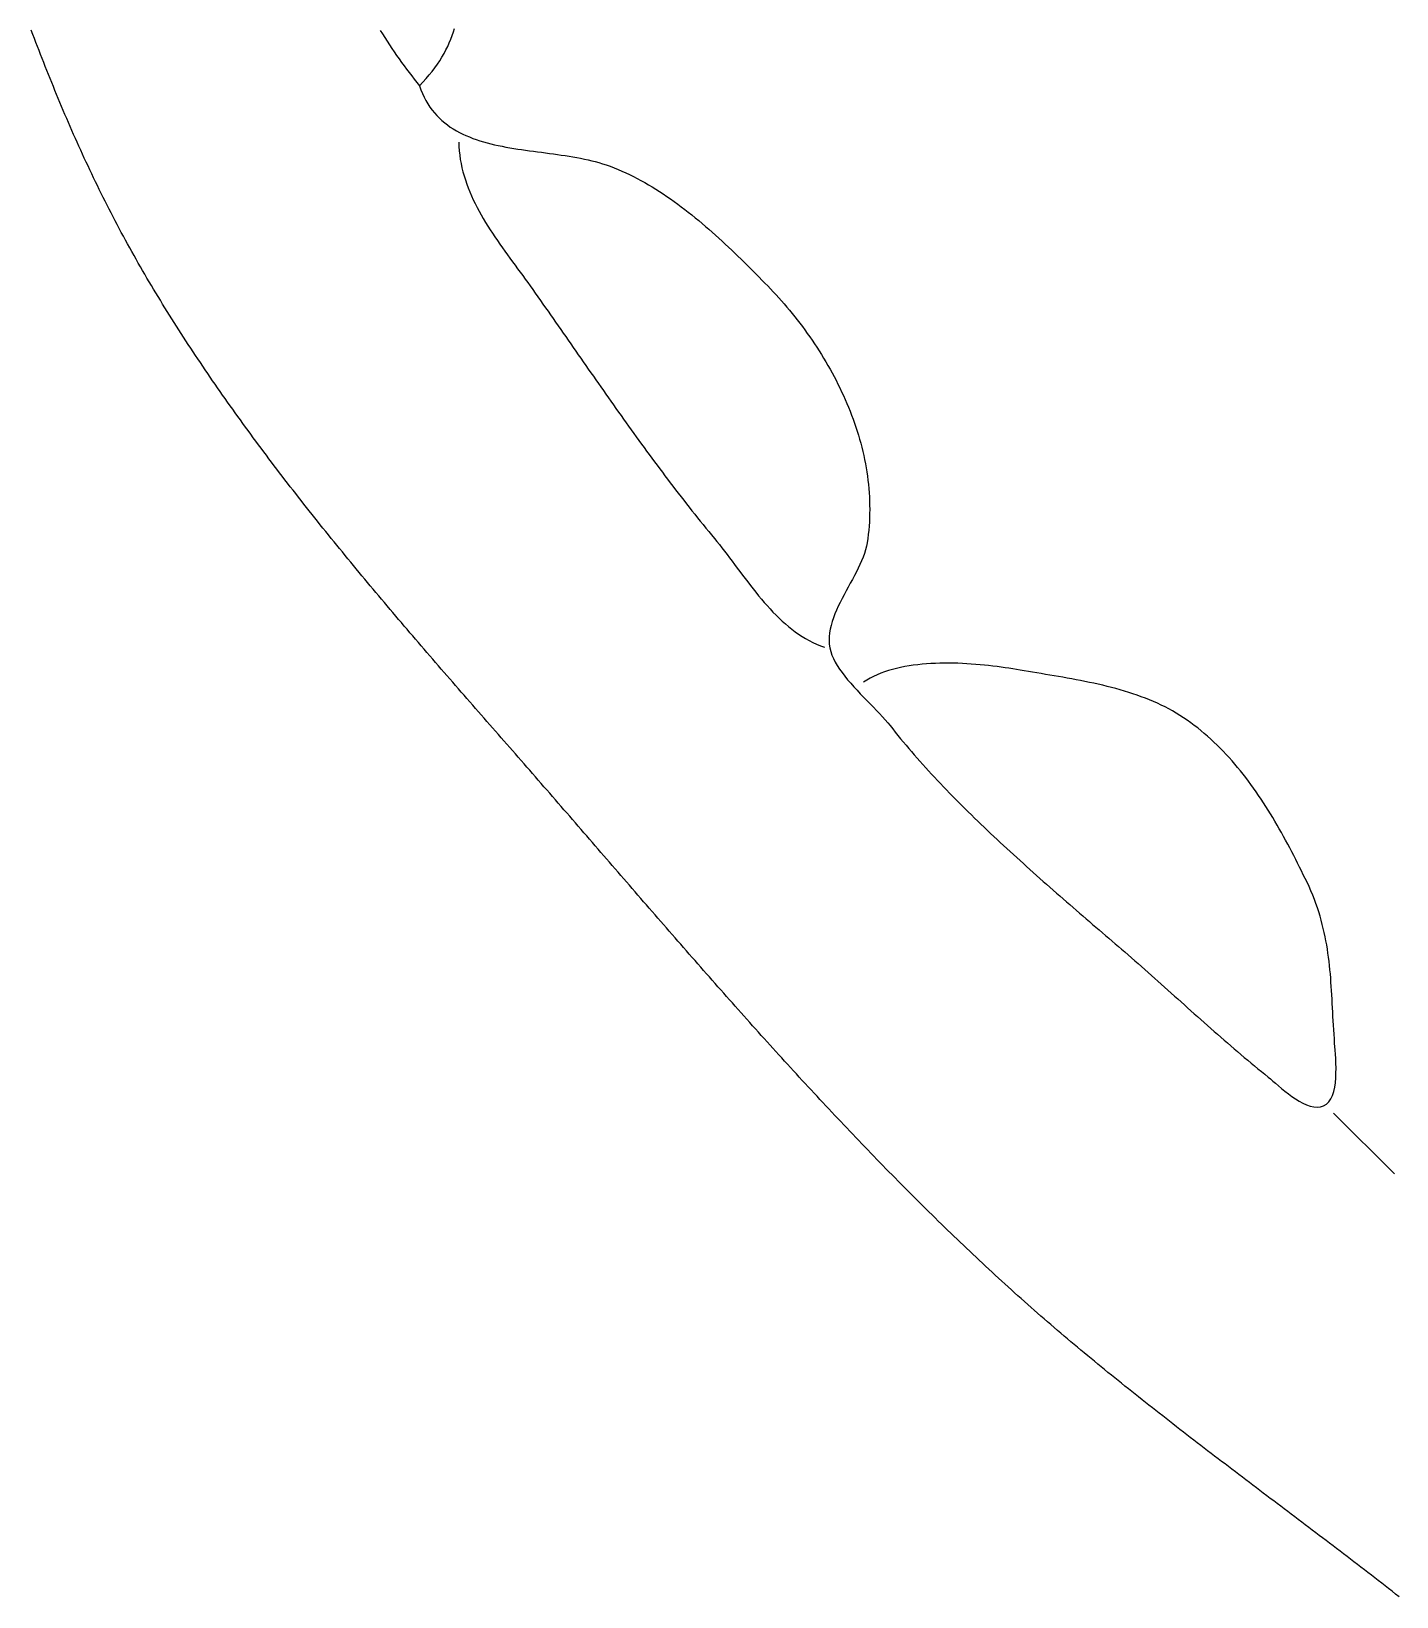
# Model space of a CAD drawing. Header units: millimetres. Extents: x 77 to 1225, y 196 to 1306.
# Drawn here: x 127 to 440.7, y 364.3 to 723.9 of the extents above; entities that cross this region are included whole.
import ezdxf

# ---------------------------------------------------------------- set-up
doc = ezdxf.new("R2010")
doc.units = ezdxf.units.MM
doc.layers.add('0_0_0', color=3, linetype='Continuous')

msp = doc.modelspace()

# ---------------------------------------------------------------- linework, layer by layer
at = {"layer": '0_0_0'}
for points in [[(441.21, 364.31), (440.42, 364.92), (439.63, 365.54), (438.83, 366.16), (438.04, 366.78), (437.24, 367.39), (436.44, 368.01), (435.65, 368.63), (434.85, 369.24), (434.05, 369.85), (433.26, 370.47), (432.46, 371.08), (431.66, 371.69), (430.86, 372.3), (430.06, 372.92), (429.26, 373.53), (428.46, 374.14), (427.66, 374.75), (426.86, 375.36), (426.06, 375.96), (425.26, 376.57), (424.46, 377.18), (423.66, 377.79), (422.86, 378.4), (422.06, 379.01), (421.26, 379.61), (420.46, 380.22), (419.65, 380.83), (418.85, 381.43), (418.05, 382.04), (417.25, 382.65), (416.45, 383.25), (415.65, 383.86), (414.84, 384.47), (414.04, 385.07), (413.24, 385.68), (412.44, 386.29), (411.64, 386.89), (410.83, 387.5), (410.03, 388.11), (409.23, 388.71), (408.43, 389.32), (407.63, 389.93), (406.83, 390.53), (406.03, 391.14), (405.23, 391.75), (404.43, 392.36), (403.63, 392.96), (402.83, 393.57), (402.03, 394.18), (401.23, 394.79), (400.43, 395.4), (399.63, 396.01), (398.83, 396.62), (398.03, 397.23), (397.24, 397.84), (396.44, 398.45), (395.64, 399.06), (394.85, 399.67), (394.05, 400.29), (393.25, 400.9), (392.46, 401.51), (391.67, 402.13), (390.87, 402.74), (390.08, 403.36), (389.28, 403.98), (388.49, 404.59), (387.7, 405.21), (386.91, 405.83), (386.12, 406.45), (385.33, 407.07), (384.54, 407.69), (383.75, 408.31), (382.96, 408.93), (382.17, 409.56), (381.39, 410.18), (380.6, 410.81), (379.81, 411.43), (379.03, 412.06), (378.25, 412.69), (377.46, 413.32), (376.68, 413.95), (375.9, 414.58), (375.12, 415.21), (374.34, 415.84), (373.56, 416.48), (372.78, 417.11), (372, 417.75), (371.23, 418.39), (370.45, 419.03), (369.68, 419.67), (368.9, 420.31), (368.13, 420.95), (367.36, 421.6), (366.59, 422.24), (365.82, 422.89), (365.05, 423.54), (364.28, 424.19), (363.51, 424.84), (362.75, 425.49), (361.98, 426.14), (361.22, 426.8), (360.46, 427.46), (359.7, 428.11), (358.94, 428.77), (358.18, 429.43), (357.42, 430.1), (356.67, 430.76), (355.91, 431.43), (355.16, 432.1), (354.41, 432.77), (353.65, 433.44), (352.9, 434.11), (352.16, 434.78), (351.41, 435.46), (350.66, 436.14), (349.92, 436.82), (349.18, 437.5), (348.44, 438.18), (347.7, 438.86), (346.96, 439.54), (346.23, 440.23), (345.5, 440.91), (344.76, 441.6), (344.03, 442.29), (343.3, 442.97), (342.58, 443.66), (341.85, 444.35), (341.12, 445.04), (340.4, 445.73), (339.67, 446.43), (338.95, 447.12), (338.23, 447.82), (337.51, 448.51), (336.79, 449.21), (336.07, 449.91), (335.36, 450.61), (334.64, 451.31), (333.93, 452.01), (333.21, 452.71), (332.5, 453.41), (331.79, 454.11), (331.08, 454.82), (330.37, 455.52), (329.66, 456.23), (328.96, 456.94), (328.25, 457.65), (327.54, 458.35), (326.84, 459.06), (326.14, 459.78), (325.44, 460.49), (324.73, 461.2), (324.03, 461.91), (323.33, 462.63), (322.64, 463.34), (321.94, 464.06), (321.24, 464.77), (320.55, 465.49), (319.85, 466.21), (319.16, 466.93), (318.47, 467.65), (317.77, 468.37), (317.08, 469.09), (316.39, 469.81), (315.7, 470.53), (315.02, 471.26), (314.33, 471.98), (313.64, 472.71), (312.96, 473.43), (312.27, 474.16), (311.59, 474.88), (310.9, 475.61), (310.22, 476.34), (309.54, 477.07), (308.86, 477.8), (308.18, 478.53), (307.5, 479.26), (306.82, 479.99), (306.14, 480.72), (305.46, 481.46), (304.78, 482.19), (304.11, 482.92), (303.43, 483.66), (302.76, 484.39), (302.08, 485.13), (301.41, 485.86), (300.73, 486.6), (300.06, 487.34), (299.39, 488.08), (298.72, 488.81), (298.05, 489.55), (297.38, 490.29), (296.71, 491.03), (296.04, 491.77), (295.37, 492.51), (294.7, 493.25), (294.03, 494), (293.37, 494.74), (292.7, 495.48), (292.04, 496.22), (291.37, 496.97), (290.71, 497.71), (290.04, 498.46), (289.38, 499.2), (288.71, 499.95), (288.05, 500.69), (287.39, 501.44), (286.73, 502.19), (286.06, 502.93), (285.4, 503.68), (284.74, 504.43), (284.08, 505.18), (283.42, 505.92), (282.76, 506.67), (282.1, 507.42), (281.44, 508.17), (280.78, 508.92), (280.12, 509.67), (279.47, 510.42), (278.81, 511.17), (278.15, 511.92), (277.49, 512.67), (276.84, 513.42), (276.18, 514.17), (275.52, 514.93), (274.87, 515.68), (274.21, 516.43), (273.55, 517.18), (272.9, 517.94), (272.24, 518.69), (271.59, 519.44), (270.93, 520.19), (270.28, 520.95), (269.62, 521.7), (268.97, 522.45), (268.32, 523.21), (267.66, 523.96), (267.01, 524.72), (266.35, 525.47), (265.7, 526.23), (265.05, 526.98), (264.39, 527.73), (263.74, 528.49), (263.08, 529.24), (262.43, 530), (261.78, 530.75), (261.12, 531.51), (260.47, 532.26), (259.82, 533.02), (259.16, 533.77), (258.51, 534.53), (257.86, 535.28), (257.2, 536.04), (256.55, 536.79), (255.9, 537.55), (255.24, 538.3), (254.59, 539.06), (253.94, 539.81), (253.28, 540.57), (252.63, 541.32), (251.98, 542.08), (251.32, 542.83), (250.67, 543.59), (250.01, 544.34), (249.36, 545.1), (248.71, 545.85), (248.05, 546.61), (247.4, 547.36), (246.74, 548.12), (246.09, 548.87), (245.43, 549.62), (244.77, 550.38), (244.12, 551.13), (243.46, 551.88), (242.81, 552.64), (242.15, 553.39), (241.49, 554.14), (240.84, 554.9), (240.18, 555.65), (239.52, 556.4), (238.86, 557.15), (238.21, 557.9), (237.55, 558.66), (236.89, 559.41), (236.24, 560.15), (235.58, 560.9), (234.93, 561.64), (234.28, 562.38), (233.62, 563.13), (232.97, 563.88), (232.32, 564.62), (231.66, 565.37), (231.01, 566.12), (230.35, 566.87), (229.7, 567.61), (229.04, 568.36), (228.39, 569.11), (227.73, 569.86), (227.07, 570.62), (226.42, 571.37), (225.76, 572.12), (225.11, 572.87), (224.45, 573.62), (223.79, 574.38), (223.14, 575.13), (222.48, 575.89), (221.83, 576.64), (221.17, 577.4), (220.51, 578.16), (219.86, 578.91), (219.2, 579.67), (218.55, 580.43), (217.89, 581.19), (217.24, 581.95), (216.58, 582.71), (215.93, 583.47), (215.28, 584.24), (214.62, 585), (213.97, 585.76), (213.31, 586.53), (212.66, 587.29), (212.01, 588.06), (211.36, 588.82), (210.71, 589.59), (210.05, 590.36), (209.4, 591.12), (208.75, 591.89), (208.1, 592.66), (207.46, 593.43), (206.81, 594.2), (206.16, 594.98), (205.51, 595.75), (204.87, 596.52), (204.22, 597.3), (203.57, 598.07), (202.93, 598.85), (202.29, 599.62), (201.64, 600.4), (201, 601.18), (200.36, 601.96), (199.72, 602.74), (199.08, 603.52), (198.44, 604.3), (197.8, 605.08), (197.16, 605.86), (196.53, 606.64), (195.89, 607.43), (195.26, 608.21), (194.62, 609), (193.99, 609.79), (193.36, 610.57), (192.73, 611.36), (192.1, 612.15), (191.47, 612.94), (190.85, 613.73), (190.22, 614.52), (189.6, 615.32), (188.97, 616.11), (188.35, 616.91), (187.73, 617.7), (187.11, 618.5), (186.49, 619.29), (185.87, 620.09), (185.26, 620.89), (184.64, 621.69), (184.03, 622.49), (183.42, 623.29), (182.81, 624.1), (182.2, 624.9), (181.59, 625.7), (180.98, 626.51), (180.38, 627.32), (179.78, 628.12), (179.18, 628.93), (178.58, 629.74), (177.98, 630.55), (177.38, 631.36), (176.79, 632.17), (176.19, 632.99), (175.6, 633.8), (175.01, 634.62), (174.42, 635.43), (173.84, 636.25), (173.25, 637.07), (172.67, 637.89), (172.09, 638.71), (171.51, 639.53), (170.93, 640.35), (170.35, 641.17), (169.78, 642), (169.21, 642.82), (168.64, 643.65), (168.07, 644.48), (167.51, 645.31), (166.94, 646.13), (166.38, 646.97), (165.82, 647.8), (165.26, 648.63), (164.71, 649.46), (164.15, 650.3), (163.6, 651.13), (163.05, 651.97), (162.5, 652.81), (161.96, 653.65), (161.42, 654.49), (160.88, 655.33), (160.34, 656.17), (159.8, 657.02), (159.27, 657.86), (158.74, 658.71), (158.21, 659.56), (157.68, 660.41), (157.16, 661.25), (156.64, 662.11), (156.12, 662.96), (155.6, 663.81), (155.09, 664.66), (154.58, 665.52), (154.07, 666.38), (153.56, 667.23), (153.06, 668.09), (152.56, 668.95), (152.06, 669.82), (151.56, 670.68), (151.07, 671.54), (150.58, 672.41), (150.08, 673.29), (149.59, 674.18), (149.1, 675.06), (148.61, 675.95), (148.13, 676.84), (147.65, 677.72), (147.17, 678.61), (146.7, 679.5), (146.23, 680.4), (145.77, 681.29), (145.3, 682.18), (144.85, 683.08), (144.39, 683.97), (143.94, 684.87), (143.49, 685.76), (143.04, 686.66), (142.6, 687.56), (142.16, 688.46), (141.72, 689.36), (141.29, 690.26), (140.86, 691.16), (140.43, 692.07), (140.01, 692.97), (139.58, 693.88), (139.16, 694.78), (138.75, 695.69), (138.33, 696.59), (137.92, 697.5), (137.51, 698.41), (137.11, 699.32), (136.7, 700.23), (136.3, 701.14), (135.9, 702.05), (135.51, 702.97), (135.12, 703.88), (134.72, 704.79), (134.33, 705.71), (133.95, 706.62), (133.56, 707.54), (133.18, 708.46), (132.8, 709.37), (132.42, 710.29), (132.05, 711.21), (131.67, 712.13), (131.3, 713.05), (130.93, 713.97), (130.56, 714.89), (130.2, 715.81), (129.83, 716.74), (129.47, 717.66), (129.11, 718.58), (128.75, 719.51), (128.39, 720.43), (128.04, 721.36), (127.68, 722.29), (127.33, 723.21), (126.98, 724.14)], [(207.11, 724.13), (207.64, 723.29), (208.17, 722.46), (208.71, 721.63), (209.25, 720.8), (209.8, 719.99), (210.36, 719.18), (210.91, 718.37), (211.48, 717.57), (212.05, 716.78), (212.62, 715.99), (213.2, 715.21), (213.78, 714.43), (214.37, 713.67), (214.97, 712.91), (215.57, 712.15), (216.18, 711.41), (216.96, 712.23), (217.71, 713.06), (218.41, 713.88), (219.07, 714.7), (219.69, 715.53), (220.27, 716.35), (220.82, 717.16), (221.33, 717.98), (221.8, 718.8), (222.24, 719.62), (222.65, 720.45), (223.02, 721.27), (223.37, 722.09), (223.68, 722.92), (223.97, 723.75), (224.23, 724.58)], [(216.18, 711.41), (216.5, 710.49), (216.86, 709.62), (217.24, 708.79), (217.66, 707.99), (218.11, 707.23), (218.58, 706.51), (219.08, 705.83), (219.6, 705.17), (220.15, 704.56), (220.73, 703.97), (221.32, 703.41), (221.95, 702.89), (222.59, 702.39), (223.25, 701.92), (223.93, 701.48), (224.64, 701.06), (225.36, 700.67), (226.1, 700.3), (226.85, 699.95), (227.63, 699.63), (228.41, 699.32), (229.21, 699.04), (230.03, 698.77), (230.85, 698.52), (231.69, 698.28), (232.54, 698.07), (233.4, 697.86), (234.27, 697.67), (235.15, 697.49), (236.03, 697.32), (236.93, 697.16), (237.82, 697.01), (238.73, 696.87), (239.63, 696.73), (240.54, 696.6), (241.46, 696.47), (242.37, 696.35), (243.29, 696.23), (244.2, 696.11), (245.12, 695.99), (246.03, 695.87), (246.94, 695.75), (247.85, 695.62), (248.75, 695.49), (249.65, 695.36), (250.54, 695.22), (251.43, 695.07), (252.31, 694.91), (253.18, 694.75), (254.04, 694.57), (254.89, 694.39), (255.73, 694.19), (256.56, 693.97), (257.37, 693.75), (258.18, 693.5), (259.08, 693.21), (259.98, 692.89), (260.88, 692.55), (261.78, 692.19), (262.67, 691.81), (263.55, 691.41), (264.43, 691), (265.31, 690.56), (266.18, 690.11), (267.05, 689.65), (267.92, 689.17), (268.78, 688.67), (269.63, 688.16), (270.48, 687.63), (271.33, 687.09), (272.17, 686.54), (273.01, 685.97), (273.84, 685.39), (274.67, 684.81), (275.49, 684.21), (276.3, 683.6), (277.12, 682.98), (277.92, 682.35), (278.72, 681.71), (279.52, 681.07), (280.31, 680.42), (281.09, 679.76), (281.87, 679.1), (282.64, 678.43), (283.41, 677.75), (284.17, 677.07), (284.93, 676.39), (285.68, 675.7), (286.42, 675.02), (287.16, 674.32), (287.89, 673.63), (288.61, 672.94), (289.33, 672.24), (290.05, 671.55), (290.75, 670.86), (291.45, 670.17), (292.14, 669.48), (292.83, 668.79), (293.51, 668.1), (294.18, 667.42), (294.85, 666.75), (295.51, 666.07), (296.16, 665.41), (296.8, 664.74), (297.44, 664.07), (298.08, 663.38), (298.71, 662.69), (299.33, 661.99), (299.95, 661.28), (300.57, 660.56), (301.18, 659.83), (301.78, 659.1), (302.38, 658.35), (302.97, 657.6), (303.56, 656.84), (304.14, 656.07), (304.71, 655.3), (305.27, 654.51), (305.83, 653.72), (306.38, 652.93), (306.92, 652.12), (307.46, 651.31), (307.98, 650.49), (308.5, 649.67), (309.01, 648.84), (309.51, 648), (310, 647.16), (310.48, 646.31), (310.95, 645.46), (311.41, 644.6), (311.86, 643.73), (312.3, 642.86), (312.74, 641.99), (313.15, 641.1), (313.56, 640.22), (313.96, 639.33), (314.35, 638.43), (314.72, 637.53), (315.08, 636.63), (315.43, 635.72), (315.77, 634.81), (316.1, 633.9), (316.41, 632.98), (316.71, 632.06), (316.99, 631.13), (317.27, 630.2), (317.53, 629.27), (317.77, 628.34), (318, 627.4), (318.22, 626.46), (318.42, 625.52), (318.6, 624.57), (318.77, 623.63), (318.93, 622.68), (319.07, 621.73), (319.19, 620.78), (319.3, 619.82), (319.39, 618.87), (319.47, 617.91), (319.53, 616.96), (319.57, 616), (319.59, 615.04), (319.6, 614.08), (319.59, 613.12), (319.56, 612.16), (319.52, 611.2), (319.45, 610.24), (319.37, 609.28), (319.26, 608.32), (319.14, 607.37), (319, 606.41), (318.85, 605.6), (318.64, 604.78), (318.38, 603.96), (318.08, 603.13), (317.74, 602.29), (317.36, 601.44), (316.96, 600.59), (316.53, 599.73), (316.08, 598.87), (315.62, 598), (315.15, 597.13), (314.67, 596.25), (314.19, 595.37), (313.72, 594.49), (313.26, 593.61), (312.82, 592.73), (312.39, 591.85), (311.99, 590.96), (311.62, 590.08), (311.28, 589.2), (310.99, 588.32), (310.74, 587.44), (310.53, 586.57), (310.39, 585.7), (310.3, 584.83), (310.28, 583.97), (310.32, 583.11), (310.44, 582.26), (310.64, 581.41), (310.91, 580.62), (311.25, 579.82), (311.66, 579.01), (312.13, 578.2), (312.67, 577.39), (313.25, 576.58), (313.87, 575.76), (314.53, 574.95), (315.23, 574.14), (315.95, 573.33), (316.69, 572.53), (317.44, 571.74), (318.2, 570.95), (318.96, 570.17), (319.71, 569.4), (320.45, 568.64), (321.17, 567.9), (321.87, 567.17), (322.54, 566.45), (323.17, 565.75), (323.75, 565.07), (324.29, 564.41), (324.88, 563.66), (325.48, 562.91), (326.08, 562.16), (326.69, 561.41), (327.31, 560.67), (327.94, 559.92), (328.56, 559.18), (329.2, 558.44), (329.84, 557.7), (330.49, 556.96), (331.14, 556.22), (331.8, 555.48), (332.46, 554.75), (333.13, 554.01), (333.8, 553.28), (334.48, 552.55), (335.17, 551.82), (335.85, 551.09), (336.55, 550.36), (337.24, 549.64), (337.94, 548.91), (338.65, 548.19), (339.36, 547.47), (340.07, 546.75), (340.78, 546.03), (341.5, 545.32), (342.23, 544.6), (342.95, 543.89), (343.68, 543.18), (344.41, 542.47), (345.15, 541.76), (345.89, 541.05), (346.63, 540.35), (347.37, 539.64), (348.11, 538.94), (348.86, 538.24), (349.61, 537.54), (350.36, 536.85), (351.11, 536.15), (351.87, 535.46), (352.62, 534.77), (353.38, 534.08), (354.14, 533.39), (354.9, 532.7), (355.66, 532.02), (356.42, 531.34), (357.18, 530.66), (357.94, 529.98), (358.7, 529.3), (359.46, 528.63), (360.22, 527.95), (360.99, 527.28), (361.75, 526.61), (362.51, 525.95), (363.27, 525.28), (364.03, 524.62), (364.79, 523.96), (365.55, 523.3), (366.31, 522.64), (367.06, 521.98), (367.82, 521.33), (368.57, 520.68), (369.33, 520.03), (370.08, 519.38), (370.82, 518.74), (371.57, 518.1), (372.31, 517.46), (373.06, 516.82), (373.8, 516.18), (374.53, 515.55), (375.27, 514.91), (376, 514.28), (376.73, 513.66), (377.45, 513.03), (378.18, 512.41), (378.95, 511.74), (379.72, 511.07), (380.49, 510.4), (381.26, 509.73), (382.02, 509.05), (382.79, 508.38), (383.55, 507.7), (384.31, 507.03), (385.07, 506.35), (385.83, 505.67), (386.59, 505), (387.35, 504.32), (388.11, 503.64), (388.86, 502.96), (389.62, 502.29), (390.38, 501.61), (391.13, 500.93), (391.89, 500.25), (392.65, 499.58), (393.41, 498.9), (394.16, 498.22), (394.92, 497.55), (395.68, 496.87), (396.44, 496.2), (397.2, 495.52), (397.96, 494.85), (398.72, 494.18), (399.49, 493.51), (400.25, 492.84), (401.02, 492.18), (401.79, 491.51), (402.56, 490.84), (403.33, 490.18), (404.1, 489.52), (404.88, 488.86), (405.66, 488.2), (406.44, 487.55), (407.22, 486.9), (408.01, 486.24), (408.79, 485.6), (409.58, 484.95), (410.38, 484.31), (411.18, 483.66), (411.67, 483.25), (412.23, 482.77), (412.85, 482.24), (413.52, 481.66), (414.24, 481.05), (415, 480.43), (415.78, 479.81), (416.59, 479.21), (417.42, 478.65), (418.26, 478.13), (419.11, 477.67), (419.95, 477.29), (420.78, 477), (421.6, 476.82), (422.39, 476.76), (423.16, 476.84), (423.89, 477.06), (424.57, 477.45), (425.12, 477.97), (425.57, 478.64), (425.94, 479.43), (426.22, 480.33), (426.43, 481.32), (426.58, 482.38), (426.68, 483.47), (426.73, 484.6), (426.74, 485.73), (426.71, 486.84), (426.67, 487.91), (426.61, 488.93), (426.54, 489.86), (426.48, 490.69), (426.42, 491.41), (426.35, 492.46), (426.28, 493.51), (426.21, 494.54), (426.15, 495.57), (426.1, 496.59), (426.04, 497.6), (425.99, 498.6), (425.94, 499.6), (425.88, 500.59), (425.83, 501.57), (425.77, 502.55), (425.71, 503.53), (425.65, 504.5), (425.58, 505.46), (425.51, 506.42), (425.43, 507.38), (425.34, 508.33), (425.24, 509.29), (425.13, 510.24), (425.02, 511.18), (424.89, 512.13), (424.75, 513.08), (424.59, 514.02), (424.42, 514.97), (424.24, 515.91), (424.04, 516.86), (423.82, 517.8), (423.59, 518.75), (423.34, 519.7), (423.06, 520.65), (422.77, 521.61), (422.46, 522.57), (422.12, 523.53), (421.76, 524.5), (421.37, 525.47), (420.96, 526.44), (420.53, 527.42), (420.07, 528.41), (419.65, 529.28), (419.22, 530.15), (418.79, 531.03), (418.35, 531.9), (417.91, 532.78), (417.47, 533.66), (417.02, 534.54), (416.56, 535.42), (416.1, 536.31), (415.63, 537.18), (415.16, 538.06), (414.68, 538.94), (414.19, 539.82), (413.7, 540.69), (413.2, 541.56), (412.69, 542.43), (412.18, 543.29), (411.66, 544.15), (411.13, 545.01), (410.59, 545.86), (410.05, 546.71), (409.5, 547.55), (408.94, 548.39), (408.37, 549.22), (407.79, 550.04), (407.2, 550.85), (406.61, 551.66), (406, 552.46), (405.39, 553.25), (404.77, 554.04), (404.13, 554.81), (403.49, 555.58), (402.84, 556.33), (402.17, 557.08), (401.5, 557.81), (400.82, 558.53), (400.12, 559.24), (399.42, 559.94), (398.7, 560.63), (397.97, 561.3), (397.23, 561.97), (396.48, 562.61), (395.72, 563.25), (394.95, 563.87), (394.16, 564.47), (393.36, 565.06), (392.55, 565.64), (391.73, 566.19), (390.89, 566.74), (390.04, 567.26), (389.18, 567.77), (388.33, 568.24), (387.46, 568.7), (386.58, 569.13), (385.69, 569.55), (384.78, 569.95), (383.86, 570.34), (382.93, 570.71), (381.99, 571.06), (381.04, 571.4), (380.07, 571.73), (379.1, 572.04), (378.12, 572.34), (377.13, 572.63), (376.14, 572.91), (375.14, 573.17), (374.14, 573.43), (373.13, 573.67), (372.11, 573.91), (371.1, 574.13), (370.08, 574.35), (369.06, 574.56), (368.05, 574.76), (367.03, 574.96), (366.01, 575.15), (365, 575.33), (363.98, 575.51), (362.97, 575.69), (361.97, 575.86), (360.97, 576.03), (359.97, 576.19), (358.99, 576.36), (358.01, 576.52), (357.04, 576.68), (356.07, 576.84), (355.12, 577), (354.18, 577.17), (353.34, 577.31), (352.48, 577.45), (351.6, 577.58), (350.7, 577.72), (349.78, 577.85), (348.85, 577.97), (347.89, 578.09), (346.92, 578.2), (345.94, 578.3), (344.95, 578.4), (343.95, 578.48), (342.94, 578.56), (341.92, 578.62), (340.89, 578.68), (339.86, 578.72), (338.83, 578.75), (337.79, 578.76), (336.76, 578.76), (335.72, 578.74), (334.69, 578.71), (333.66, 578.66), (332.64, 578.59), (331.63, 578.51), (330.62, 578.4), (329.62, 578.27), (328.63, 578.13), (327.66, 577.96), (326.7, 577.76), (325.75, 577.55), (324.83, 577.31), (323.92, 577.04), (323.03, 576.75), (322.16, 576.43), (321.31, 576.08), (320.49, 575.71), (319.69, 575.31), (318.92, 574.87), (318.18, 574.41)], [(225.18, 698.41), (225.21, 697.41), (225.29, 696.42), (225.4, 695.44), (225.54, 694.47), (225.71, 693.51), (225.92, 692.55), (226.15, 691.61), (226.41, 690.67), (226.7, 689.75), (227.01, 688.83), (227.35, 687.92), (227.72, 687.01), (228.1, 686.11), (228.51, 685.22), (228.94, 684.34), (229.38, 683.47), (229.85, 682.6), (230.33, 681.73), (230.82, 680.87), (231.33, 680.02), (231.85, 679.18), (232.39, 678.33), (232.93, 677.5), (233.49, 676.67), (234.05, 675.84), (234.62, 675.02), (235.2, 674.2), (235.78, 673.38), (236.36, 672.57), (236.95, 671.77), (237.54, 670.96), (238.12, 670.16), (238.71, 669.36), (239.29, 668.57), (239.88, 667.78), (240.45, 666.98), (241.02, 666.2), (241.58, 665.41), (242.18, 664.57), (242.77, 663.74), (243.36, 662.91), (243.94, 662.08), (244.53, 661.24), (245.12, 660.41), (245.7, 659.58), (246.28, 658.75), (246.86, 657.92), (247.45, 657.09), (248.03, 656.26), (248.61, 655.43), (249.19, 654.6), (249.76, 653.77), (250.34, 652.94), (250.92, 652.11), (251.5, 651.28), (252.07, 650.45), (252.65, 649.62), (253.23, 648.8), (253.8, 647.97), (254.38, 647.14), (254.95, 646.32), (255.53, 645.49), (256.11, 644.67), (256.68, 643.84), (257.26, 643.02), (257.84, 642.2), (258.41, 641.37), (258.99, 640.55), (259.57, 639.73), (260.15, 638.91), (260.73, 638.09), (261.31, 637.27), (261.89, 636.45), (262.47, 635.63), (263.05, 634.81), (263.64, 633.99), (264.22, 633.17), (264.81, 632.36), (265.4, 631.54), (265.98, 630.73), (266.57, 629.91), (267.17, 629.1), (267.76, 628.28), (268.35, 627.47), (268.95, 626.66), (269.55, 625.85), (270.15, 625.04), (270.75, 624.23), (271.35, 623.42), (271.96, 622.61), (272.56, 621.8), (273.17, 620.99), (273.78, 620.19), (274.4, 619.38), (275.01, 618.58), (275.63, 617.78), (276.25, 616.97), (276.88, 616.17), (277.5, 615.37), (278.13, 614.57), (278.76, 613.77), (279.4, 612.97), (280.03, 612.17), (280.67, 611.38), (281.31, 610.58), (281.96, 609.79), (282.61, 608.99), (283.26, 608.2), (283.92, 607.41), (284.5, 606.7), (285.08, 605.98), (285.65, 605.24), (286.23, 604.49), (286.82, 603.73), (287.4, 602.96), (287.98, 602.18), (288.57, 601.39), (289.16, 600.6), (289.76, 599.8), (290.36, 599), (290.96, 598.21), (291.57, 597.41), (292.19, 596.61), (292.81, 595.82), (293.44, 595.03), (294.07, 594.25), (294.72, 593.48), (295.37, 592.72), (296.03, 591.97), (296.7, 591.23), (297.38, 590.51), (298.08, 589.8), (298.78, 589.11), (299.49, 588.44), (300.22, 587.79), (300.96, 587.16), (301.71, 586.55), (302.48, 585.97), (303.26, 585.42), (304.06, 584.89), (304.87, 584.4), (305.7, 583.93), (306.54, 583.5), (307.4, 583.1), (308.28, 582.73), (309.18, 582.41)], [(426.18, 475.41), (440.18, 461.41)]]:
    msp.add_lwpolyline(points, dxfattribs=at)

doc.saveas('drawing.dxf')
